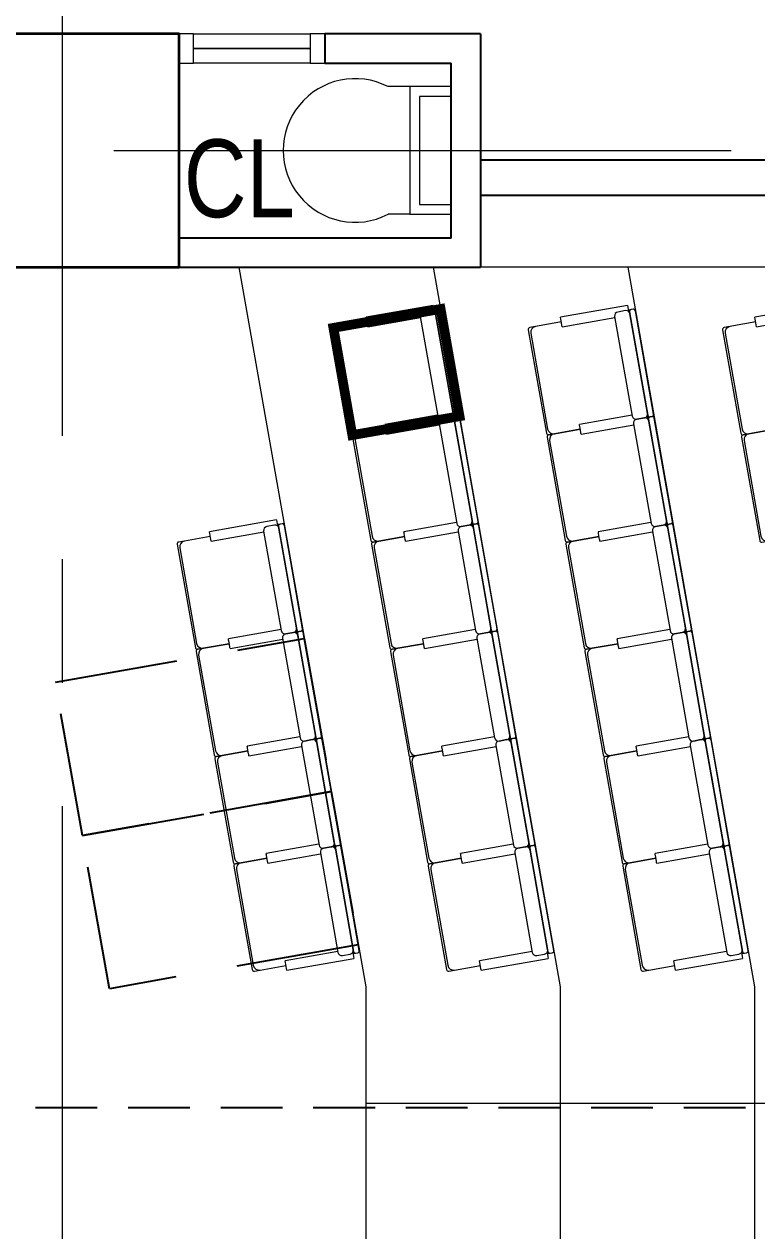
# Model space of a CAD drawing. Header units: millimetres. Extents: x 833576263 to 1668046980, y 817519639 to 1636103653.
# Drawn here: x 834004693 to 834008462, y 818074372 to 818080577 of the extents above; entities that cross this region are included whole.
import ezdxf

# ---------------------------------------------------------------- set-up
doc = ezdxf.new("R2010")
doc.units = ezdxf.units.MM
doc.header["$LTSCALE"] = 100
doc.header["$MEASUREMENT"] = 0
for name, pattern in [('C_DWG1002P00L0LGGBP$0$HIDDEN2', [4.7625, 3.175, -1.5875]), ('R_P_Grid$0$CENTER', [50.8, 31.75, -6.35, 6.35, -6.35]), ('R_P_LG$0$HIDDEN', [9.525, 6.35, -3.175]), ('R_P_LG$0$HIDDEN2', [4.7625, 3.175, -1.5875])]:
    doc.linetypes.add(name, pattern=pattern)
doc.layers.get('Defpoints').update_dxf_attribs({"color": 170})
doc.layers.add('C_DWG1002P00L0LGGBP$0$C_UNDERLINE OR FSI', color=7, linetype='Continuous', true_color=0xf56e7d)
for name, color, linetype, lineweight in [('R_P_Grid$0$RDA0251', 1, 'R_P_Grid$0$CENTER', 18), ('R_P_LG$0$RDA04011', 4, 'Continuous', 25), ('R_P_LG$0$RDA0624', 7, 'Continuous', 13), ('R_P_LG$0$RDA2202', 3, 'Continuous', 25), ('R_P_LG$0$RDA2301', 7, 'Continuous', 18), ('R_P_LG$0$RDA2461', 7, 'Continuous', 18), ('R_P_LG$0$RDA2804S', 2, 'Continuous', 35), ('R_P_LG$0$RDA3151', 1, 'Continuous', 18), ('R_P_LG$0$RDA7202', 1, 'Continuous', 13)]:
    doc.layers.add(name, color=color, linetype=linetype, lineweight=lineweight)
doc.layers.add('R_P_LG$0$D-MOE-REF', color=7, linetype='R_P_LG$0$HIDDEN2', true_color=0x9f7fff, plot=False)
doc.layers.add('X-REF', color=7, linetype='Continuous')
doc.styles.add('R_P_LG$0$Arial', font='arial.ttf', dxfattribs={"width": 0.8})

# ---------------------------------------------------------------- blocks, each defined once
blk = doc.blocks.new('R_P_Grid')
at = {"layer": 'R_P_Grid$0$RDA0251'}
for p, q in [((834004890, 818027660), (834004890, 818124763.4)), ((833964515, 818079926.7), (834072885.2, 818079926.7))]:
    blk.add_line(p, q, dxfattribs=at)
blk = doc.blocks.new('R_P_LG$0$P46A_FUNI_Lecture_seat - P46A_FUNI_Lecture_seat-V97-LG_F _5_000 Mpd_')
at = {"layer": 'R_P_LG$0$RDA7202'}
for p, q in [((-280, 270), (-280, 240)), ((270, 280), (-270, 280)), ((250, 270), (-250, 270)), ((280, 240), (280, 270)), ((-280, 240), (-280, 105)), ((280, 105), (280, 240)), ((-305, 105), (-305, -170)), ((-305, 105), (-303.7, 105)), ((-303.7, 105), (-302.1, 105)), ((-302.1, 105), (-300, 105)), ((-300, 105), (-295, 105)), ((-295, 105), (-265, 105)), ((-265, 105), (-262.4, 105)), ((-262.4, 105), (-260, 105)), ((-260, 105), (-257.9, 105)), ((-257.9, 105), (-255, 105)), ((-255, -170), (-255, 105)), ((255, 105), (255, -170)), ((255, 105), (257.9, 105)), ((257.9, 105), (260, 105)), ((260, 105), (262.4, 105)), ((262.4, 105), (265, 105)), ((265, 105), (295, 105)), ((295, 105), (297.6, 105)), ((297.6, 105), (300, 105)), ((300, 105), (302.1, 105)), ((302.1, 105), (303.7, 105)), ((303.7, 105), (305, 105)), ((305, -170), (305, 105)), ((260, -170), (-260, -170)), ((-273, -245), (-287, -245)), ((-280, -190), (-280, -230)), ((-280, -245), (-280, -260)), ((287, -245), (273, -245)), ((280, -230), (280, -190)), ((280, -260), (280, -245)), ((-280, -260), (-280, -270)), ((270, -250), (-270, -250)), ((-270, -280), (270, -280)), ((-260, -250), (260, -250)), ((280, -270), (280, -260))]:
    blk.add_line(p, q, dxfattribs=at)
for centre, start, end in [((-270, 270), 90, 180), ((270, 270), 0, 90), ((-270, -260), 90, 180), ((-270, -270), 180, 270), ((-270, -270), 180.00001, 270), ((270, -260), 0, 90), ((270, -270), 270, 0), ((270, -270), 285, 0)]:
    blk.add_arc(centre, 10, start, end, dxfattribs=at)
for centre, major_axis, start_param, end_param in [((-250, 240), (0, 30), 0, 1.570796), ((250, 240), (0, 30), 4.712389, 6.283185), ((-260, -190), (0, 20), 0, 1.570796), ((260, -190), (0, 20), 4.712389, 6.283185), ((-260, -230), (0, 20), 1.570796, 3.141593), ((-250, -240), (-2.5, 29.9), 1.655089, 1.953651), ((260, -230), (0, 20), 3.141593, 4.712389), ((250, -240), (6.6, 29.3), 4.490018, 4.766174)]:
    blk.add_ellipse(centre, major_axis=major_axis, ratio=1, start_param=start_param, end_param=end_param, dxfattribs=at)
blk = doc.blocks.new('R_P_LG$0$P46A_FUNI_Lecture_seat - P46A_FUNI_Lecture_seat-V98-LG_F _5_000 Mpd_')
at = {"layer": 'R_P_LG$0$RDA7202'}
for p, q in [((-280, 270), (-280, 240)), ((270, 280), (-270, 280)), ((250, 270), (-250, 270)), ((280, 240), (280, 270)), ((-280, 240), (-280, 105)), ((280, 105), (280, 240)), ((-305, 105), (-305, -170)), ((-305, 105), (-303.7, 105)), ((-303.7, 105), (-302.1, 105)), ((-302.1, 105), (-300, 105)), ((-300, 105), (-295, 105)), ((-295, 105), (-265, 105)), ((-265, 105), (-262.4, 105)), ((-262.4, 105), (-260, 105)), ((-260, 105), (-257.9, 105)), ((-257.9, 105), (-255, 105)), ((-255, -170), (-255, 105)), ((255, 105), (255, -170)), ((255, 105), (265, 105)), ((265, 105), (295, 105)), ((295, 105), (305, 105)), ((305, -245), (305, 105)), ((260, -170), (-260, -170)), ((-273, -245), (-287, -245)), ((-280, -190), (-280, -230)), ((-280, -245), (-280, -260)), ((295, -245), (273, -245)), ((280, -230), (280, -190)), ((280, -260), (280, -245)), ((305, -245), (295, -245)), ((-280, -260), (-280, -270)), ((270, -250), (-270, -250)), ((-270, -280), (270, -280)), ((-260, -250), (260, -250)), ((280, -270), (280, -260))]:
    blk.add_line(p, q, dxfattribs=at)
for centre, start, end in [((-270, 270), 90, 180), ((270, 270), 0, 90), ((-270, -260), 90, 180), ((-270, -270), 180, 270), ((-270, -270), 180.00001, 270), ((270, -260), 0, 90), ((270, -270), 270, 0), ((270, -270), 285, 0)]:
    blk.add_arc(centre, 10, start, end, dxfattribs=at)
for centre, major_axis, start_param, end_param in [((-250, 240), (0, 30), 0, 1.570796), ((250, 240), (0, 30), 4.712389, 6.283185), ((-260, -190), (0, 20), 0, 1.570796), ((260, -190), (0, 20), 4.712389, 6.283185), ((-260, -230), (0, 20), 1.570796, 3.141593), ((-250, -240), (-2.5, 29.9), 1.655089, 1.953651), ((260, -230), (0, 20), 3.141593, 4.712389), ((250, -240), (6.6, 29.3), 4.490018, 4.766174)]:
    blk.add_ellipse(centre, major_axis=major_axis, ratio=1, start_param=start_param, end_param=end_param, dxfattribs=at)
blk = doc.blocks.new('R_P_LG$0$P46A_FUNI_Lecture_seat - P46A_FUNI_Lecture_seat-3327715-LG_F _5_000 Mpd_')
at = {"layer": 'R_P_LG$0$RDA7202'}
for p, q in [((-280, 270), (-280, 240)), ((270, 280), (-270, 280)), ((250, 270), (-250, 270)), ((280, 240), (280, 270)), ((-280, 240), (-280, 105)), ((280, 105), (280, 240)), ((-305, 105), (-305, -245)), ((-305, 105), (-295, 105)), ((-295, 105), (-265, 105)), ((-265, 105), (-255, 105)), ((-255, -170), (-255, 105)), ((255, 105), (255, -170)), ((255, 105), (257.9, 105)), ((257.9, 105), (260, 105)), ((260, 105), (262.4, 105)), ((262.4, 105), (265, 105)), ((265, 105), (295, 105)), ((295, 105), (297.6, 105)), ((297.6, 105), (300, 105)), ((300, 105), (302.1, 105)), ((302.1, 105), (303.7, 105)), ((303.7, 105), (305, 105)), ((305, -170), (305, 105)), ((260, -170), (-260, -170)), ((-295, -245), (-305, -245)), ((-273, -245), (-295, -245)), ((-280, -190), (-280, -230)), ((-280, -245), (-280, -260)), ((287, -245), (273, -245)), ((280, -230), (280, -190)), ((280, -260), (280, -245)), ((-280, -260), (-280, -270)), ((270, -250), (-270, -250)), ((-270, -280), (270, -280)), ((-260, -250), (260, -250)), ((280, -270), (280, -260))]:
    blk.add_line(p, q, dxfattribs=at)
for centre, radius, start, end in [((-270, 270), 10, 90, 180), ((270, 270), 10, 0, 90), ((-250, -240), 30, 189.65926, 206.76557), ((-270, -260), 10, 90, 180), ((-270, -270), 10, 180, 270), ((-270, -270), 10, 180, 270), ((270, -260), 10, 0, 90), ((270, -270), 10, 270, 0), ((270, -270), 10, 285, 0)]:
    blk.add_arc(centre, radius, start, end, dxfattribs=at)
for centre, major_axis, start_param, end_param in [((-250, 240), (0, 30), 0, 1.570796), ((250, 240), (0, 30), 4.712389, 6.283185), ((-260, -190), (0, 20), 0, 1.570796), ((260, -190), (0, 20), 4.712389, 6.283185), ((-260, -230), (0, 20), 1.570796, 3.141593), ((260, -230), (0, 20), 3.141593, 4.712389), ((250, -240), (6.6, 29.3), 4.490018, 4.766174)]:
    blk.add_ellipse(centre, major_axis=major_axis, ratio=1, start_param=start_param, end_param=end_param, dxfattribs=at)
blk = doc.blocks.new('R_P_LG$0$P46A_FUNI_Lecture_seat - P46A_FUNI_Lecture_seat-V92-LG_F _5_000 Mpd_')
at = {"layer": 'R_P_LG$0$RDA7202'}
for p, q in [((-280, 270), (-280, 240)), ((270, 280), (-270, 280)), ((250, 270), (-250, 270)), ((280, 240), (280, 270)), ((-280, 240), (-280, 105)), ((280, 105), (280, 240)), ((-305, 105), (-305, -245)), ((-305, 105), (-295, 105)), ((-295, 105), (-265, 105)), ((-265, 105), (-255, 105)), ((-255, -170), (-255, 105)), ((255, 105), (255, -170)), ((255, 105), (257.9, 105)), ((257.9, 105), (260, 105)), ((260, 105), (262.4, 105)), ((262.4, 105), (265, 105)), ((265, 105), (295, 105)), ((295, 105), (297.6, 105)), ((297.6, 105), (302.1, 105)), ((302.1, 105), (303.7, 105)), ((303.7, 105), (305, 105)), ((305, -170), (305, 105)), ((260, -170), (-260, -170)), ((-295, -245), (-305, -245)), ((-273, -245), (-295, -245)), ((-280, -190), (-280, -230)), ((-280, -245), (-280, -260)), ((287, -245), (273, -245)), ((280, -230), (280, -190)), ((280, -260), (280, -245)), ((-280, -260), (-280, -270)), ((270, -250), (-270, -250)), ((-270, -280), (270, -280)), ((-260, -250), (260, -250)), ((280, -270), (280, -260))]:
    blk.add_line(p, q, dxfattribs=at)
for centre, radius, start, end in [((-270, 270), 10, 90, 180), ((270, 270), 10, 0, 90), ((-250, -240), 30, 189.65926, 206.76557), ((-270, -260), 10, 90, 180), ((-270, -270), 10, 180, 270), ((-270, -270), 10, 180, 270), ((270, -260), 10, 0, 90), ((270, -270), 10, 270, 0), ((270, -270), 10, 285, 0)]:
    blk.add_arc(centre, radius, start, end, dxfattribs=at)
for centre, major_axis, start_param, end_param in [((-250, 240), (0, 30), 0, 1.570796), ((250, 240), (0, 30), 4.712389, 6.283185), ((-260, -190), (0, 20), 0, 1.570796), ((260, -190), (0, 20), 4.712389, 6.283185), ((-260, -230), (0, 20), 1.570796, 3.141593), ((260, -230), (0, 20), 3.141593, 4.712389), ((250, -240), (6.6, 29.3), 4.490018, 4.766174)]:
    blk.add_ellipse(centre, major_axis=major_axis, ratio=1, start_param=start_param, end_param=end_param, dxfattribs=at)
blk = doc.blocks.new('R_P_LG$0$P46A_FUNI_Lecture_seat - P46A_FUNI_Lecture_seat-V101-LG_F _5_000 Mpd_')
at = {"layer": 'R_P_LG$0$RDA7202'}
for p, q in [((-280, 270), (-280, 240)), ((270, 280), (-270, 280)), ((250, 270), (-250, 270)), ((280, 240), (280, 270)), ((-280, 240), (-280, 105)), ((280, 105), (280, 240)), ((-305, 105), (-305, -170)), ((-305, 105), (-302.1, 105)), ((-302.1, 105), (-300, 105)), ((-300, 105), (-297.6, 105)), ((-297.6, 105), (-295, 105)), ((-295, 105), (-265, 105)), ((-265, 105), (-262.4, 105)), ((-262.4, 105), (-260, 105)), ((-260, 105), (-257.9, 105)), ((-257.9, 105), (-255, 105)), ((-255, -170), (-255, 105)), ((255, 105), (255, -170)), ((255, 105), (257.9, 105)), ((257.9, 105), (260, 105)), ((260, 105), (262.4, 105)), ((262.4, 105), (265, 105)), ((265, 105), (295, 105)), ((295, 105), (297.6, 105)), ((297.6, 105), (302.1, 105)), ((302.1, 105), (303.7, 105)), ((303.7, 105), (305, 105)), ((305, -170), (305, 105)), ((260, -170), (-260, -170)), ((-273, -245), (-287, -245)), ((-280, -190), (-280, -230)), ((-280, -245), (-280, -260)), ((287, -245), (273, -245)), ((280, -230), (280, -190)), ((280, -260), (280, -245)), ((-280, -260), (-280, -270)), ((270, -250), (-270, -250)), ((-270, -280), (270, -280)), ((-260, -250), (260, -250)), ((280, -270), (280, -260))]:
    blk.add_line(p, q, dxfattribs=at)
for centre, start, end in [((-270, 270), 90, 180), ((270, 270), 0, 90), ((-270, -260), 90, 180), ((-270, -270), 180, 270), ((-270, -270), 180.00001, 270), ((270, -260), 0, 90), ((270, -270), 270, 0), ((270, -270), 285, 0)]:
    blk.add_arc(centre, 10, start, end, dxfattribs=at)
for centre, major_axis, start_param, end_param in [((-250, 240), (0, 30), 0, 1.570796), ((250, 240), (0, 30), 4.712389, 6.283185), ((-260, -190), (0, 20), 0, 1.570796), ((260, -190), (0, 20), 4.712389, 6.283185), ((-260, -230), (0, 20), 1.570796, 3.141593), ((-250, -240), (-2.5, 29.9), 1.655089, 1.953651), ((260, -230), (0, 20), 3.141593, 4.712389), ((250, -240), (6.6, 29.3), 4.490018, 4.766174)]:
    blk.add_ellipse(centre, major_axis=major_axis, ratio=1, start_param=start_param, end_param=end_param, dxfattribs=at)
blk = doc.blocks.new('R_P_LG$0$P46A_FUNI_Lecture_seat - P46A_FUNI_Lecture_seat-V37-LG_F _5_000 Mpd_')
at = {"layer": 'R_P_LG$0$RDA7202'}
for p, q in [((-280, 270), (-280, 240)), ((270, 280), (-270, 280)), ((250, 270), (-250, 270)), ((280, 240), (280, 270)), ((-280, 240), (-280, 105)), ((280, 105), (280, 240)), ((-305, 105), (-305, -170)), ((-305, 105), (-302.1, 105)), ((-302.1, 105), (-300, 105)), ((-300, 105), (-297.6, 105)), ((-297.6, 105), (-295, 105)), ((-295, 105), (-265, 105)), ((-265, 105), (-262.4, 105)), ((-262.4, 105), (-260, 105)), ((-260, 105), (-257.9, 105)), ((-257.9, 105), (-255, 105)), ((-255, -170), (-255, 105)), ((255, 105), (255, -170)), ((255, 105), (265, 105)), ((265, 105), (295, 105)), ((295, 105), (305, 105)), ((305, -245), (305, 105)), ((260, -170), (-260, -170)), ((-273, -245), (-287, -245)), ((-280, -190), (-280, -230)), ((-280, -245), (-280, -260)), ((295, -245), (273, -245)), ((280, -230), (280, -190)), ((280, -260), (280, -245)), ((305, -245), (295, -245)), ((-280, -260), (-280, -270)), ((270, -250), (-270, -250)), ((-270, -280), (270, -280)), ((-260, -250), (260, -250)), ((280, -270), (280, -260))]:
    blk.add_line(p, q, dxfattribs=at)
for centre, start, end in [((-270, 270), 90, 180), ((270, 270), 0, 90), ((-270, -260), 90, 180), ((-270, -270), 180, 270), ((-270, -270), 180.00001, 270), ((270, -260), 0, 90), ((270, -270), 270, 0), ((270, -270), 285, 0)]:
    blk.add_arc(centre, 10, start, end, dxfattribs=at)
for centre, major_axis, start_param, end_param in [((-250, 240), (0, 30), 0, 1.570796), ((250, 240), (0, 30), 4.712389, 6.283185), ((-260, -190), (0, 20), 0, 1.570796), ((260, -190), (0, 20), 4.712389, 6.283185), ((-260, -230), (0, 20), 1.570796, 3.141593), ((-250, -240), (-2.5, 29.9), 1.655089, 1.953651), ((260, -230), (0, 20), 3.141593, 4.712389), ((250, -240), (6.6, 29.3), 4.490018, 4.766174)]:
    blk.add_ellipse(centre, major_axis=major_axis, ratio=1, start_param=start_param, end_param=end_param, dxfattribs=at)
blk = doc.blocks.new('R_P_LG$0$P46A_LADDER_Aluminum_w_Cage - Fixed Ladder With Cage _ Walk-Thru-1697452-LG_F _5_000 Mpd_')
at = {"layer": 'R_P_LG$0$RDA2461'}
for p, q in [((834014652.7, 818091604.9), (834014440, 818091604.9)), ((834014440, 818091604.9), (834014440, 818091554.9)), ((834014652.7, 818090948.5), (834014652.7, 818091604.9)), ((834014652.7, 818091604.9), (834014765, 818091604.9)), ((834014602.7, 818091554.9), (834014440, 818091554.9)), ((834014602.7, 818090998.5), (834014602.7, 818091554.9)), ((834014440, 818090998.5), (834014440, 818090948.5)), ((834014440, 818090998.5), (834014602.7, 818090998.5)), ((834014440, 818090948.5), (834014652.7, 818090948.5)), ((834014652.7, 818090948.5), (834014765, 818090948.5))]:
    blk.add_line(p, q, dxfattribs=at)
blk.add_arc((834014934.6, 818091276.7), 369.4, 242.67127, 117.32873, dxfattribs=at)
blk = doc.blocks.new('R_P_LG$0$P46A_FUNI_Lecture_seat - P46A_FUNI_Lecture_seat-V99-LG_F _5_000 Mpd_')
at = {"layer": 'R_P_LG$0$RDA7202'}
for p, q in [((-280, 270), (-280, 240)), ((270, 280), (-270, 280)), ((250, 270), (-250, 270)), ((280, 240), (280, 270)), ((-280, 240), (-280, 105)), ((280, 105), (280, 240)), ((-305, 105), (-305, -170)), ((-305, 105), (-303.7, 105)), ((-303.7, 105), (-302.1, 105)), ((-302.1, 105), (-300, 105)), ((-300, 105), (-295, 105)), ((-295, 105), (-265, 105)), ((-265, 105), (-262.4, 105)), ((-262.4, 105), (-260, 105)), ((-260, 105), (-257.9, 105)), ((-257.9, 105), (-255, 105)), ((-255, -170), (-255, 105)), ((255, 105), (255, -170)), ((255, 105), (257.9, 105)), ((257.9, 105), (260, 105)), ((260, 105), (262.4, 105)), ((262.4, 105), (265, 105)), ((265, 105), (295, 105)), ((295, 105), (297.6, 105)), ((297.6, 105), (300, 105)), ((300, 105), (302.1, 105)), ((302.1, 105), (303.7, 105)), ((303.7, 105), (305, 105)), ((305, -170), (305, 105)), ((260, -170), (-260, -170)), ((-273, -245), (-287, -245)), ((-280, -190), (-280, -230)), ((-280, -245), (-280, -260)), ((287, -245), (273, -245)), ((280, -230), (280, -190)), ((280, -259), (280, -245)), ((-280, -260), (-280, -270)), ((270, -250), (-270, -250)), ((-270, -280), (270, -280)), ((-260, -250), (260, -250)), ((280, -270), (280, -260))]:
    blk.add_line(p, q, dxfattribs=at)
for centre, start, end in [((-270, 270), 90, 180), ((270, 270), 0, 90), ((-270, -260), 90, 180), ((-270, -270), 180, 270), ((-270, -270), 180.00001, 270), ((270, -260), 0, 90), ((270, -270), 270, 0), ((270, -270), 285, 0)]:
    blk.add_arc(centre, 10, start, end, dxfattribs=at)
for centre, major_axis, start_param, end_param in [((-250, 240), (0, 30), 0, 1.570796), ((250, 240), (0, 30), 4.712389, 6.283185), ((-260, -190), (0, 20), 0, 1.570796), ((260, -190), (0, 20), 4.712389, 6.283185), ((-260, -230), (0, 20), 1.570796, 3.141593), ((-250, -240), (-2.5, 29.9), 1.655089, 1.953651), ((260, -230), (0, 20), 3.141593, 4.712389), ((250, -240), (6.6, 29.3), 4.490018, 4.766174)]:
    blk.add_ellipse(centre, major_axis=major_axis, ratio=1, start_param=start_param, end_param=end_param, dxfattribs=at)
blk = doc.blocks.new('R_P_LG$0$P46A_FUNI_Lecture_seat - P46A_FUNI_Lecture_seat-V100-LG_F _5_000 Mpd_')
at = {"layer": 'R_P_LG$0$RDA7202'}
for p, q in [((-280, 270), (-280, 240)), ((270, 280), (-270, 280)), ((250, 270), (-250, 270)), ((280, 240), (280, 270)), ((-280, 240), (-280, 105)), ((280, 105), (280, 240)), ((-305, 105), (-305, -170)), ((-305, 105), (-303.7, 105)), ((-303.7, 105), (-302.1, 105)), ((-302.1, 105), (-300, 105)), ((-300, 105), (-295, 105)), ((-295, 105), (-265, 105)), ((-265, 105), (-262.4, 105)), ((-262.4, 105), (-260, 105)), ((-260, 105), (-257.9, 105)), ((-257.9, 105), (-255, 105)), ((-255, -170), (-255, 105)), ((255, 105), (255, -170)), ((255, 105), (265, 105)), ((265, 105), (295, 105)), ((295, 105), (305, 105)), ((305, -245), (305, 105)), ((260, -170), (-260, -170)), ((-273, -245), (-287, -245)), ((-280, -190), (-280, -230)), ((-280, -245), (-280, -259)), ((295, -245), (273, -245)), ((280, -230), (280, -190)), ((280, -260), (280, -245)), ((305, -245), (295, -245)), ((-280, -260), (-280, -270)), ((270, -250), (-270, -250)), ((-270, -280), (270, -280)), ((-260, -250), (260, -250)), ((280, -270), (280, -260))]:
    blk.add_line(p, q, dxfattribs=at)
for centre, start, end in [((-270, 270), 90, 180), ((270, 270), 0, 90), ((-270, -260), 90, 180), ((-270, -270), 180, 270), ((-270, -270), 180.00001, 270), ((270, -260), 0, 90), ((270, -270), 270, 0), ((270, -270), 285, 0)]:
    blk.add_arc(centre, 10, start, end, dxfattribs=at)
for centre, major_axis, start_param, end_param in [((-250, 240), (0, 30), 0, 1.570796), ((250, 240), (0, 30), 4.712389, 6.283185), ((-260, -190), (0, 20), 0, 1.570796), ((260, -190), (0, 20), 4.712389, 6.283185), ((-260, -230), (0, 20), 1.570796, 3.141593), ((-250, -240), (-2.5, 29.9), 1.655089, 1.953651), ((260, -230), (0, 20), 3.141593, 4.712389), ((250, -240), (6.6, 29.3), 4.490018, 4.766174)]:
    blk.add_ellipse(centre, major_axis=major_axis, ratio=1, start_param=start_param, end_param=end_param, dxfattribs=at)
blk = doc.blocks.new('R_P_LG')
at = {"layer": 'R_P_LG$0$RDA0624', "lineweight": 18}
h = blk.add_hatch(dxfattribs=at)
h.set_pattern_fill('DOTS', color=4, scale=90, angle=45, style=0)
h.set_pattern_definition([(45, (0, 0), (-50.513940681, 151.541822043), [0, -142.875])])
edge = h.paths.add_edge_path()
edge.add_arc((834065390, 818020126.7), 13000, 75, 90)
edge.add_line((834065390, 818033126.7), (833989233.5977, 818033126.7))
edge.add_arc((833989233.5977, 818040126.7), 7000, 227.47847394, 269.99999999, ccw=False)
edge.add_line((833984502.5276, 818034967.5358), (833978583.9299, 818040395.0234))
edge.add_arc((833983315, 818045554.1877), 7000, 180, 227.47847394, ccw=False)
edge.add_line((833976315, 818045554.1877), (833976315, 818098726.7))
edge.add_arc((833983314.9761, 818098726.7099), 6999.9761, 115.841715, 180.00008101, ccw=False)
edge.add_line((833980263.7812, 818105026.7), (834002230.1033, 818105026.7))
edge.add_line((834002230.1033, 818105026.7), (834002230.4132, 818116699.7))
edge.add_line((834002230.4132, 818116699.7), (833958315, 818116699.7))
edge.add_line((833958315, 818116699.7), (833958315, 818110699.7))
edge.add_line((833958315, 818110699.7), (833963315, 818110699.7))
edge.add_arc((833963315, 818103699.7), 7000, 0, 90, ccw=False)
edge.add_line((833970315, 818103699.7), (833970315, 818045554.1877))
edge.add_arc((833983315, 818045554.1877), 13000, 180, 227.47847393)
edge.add_line((833974528.727, 818035972.8826), (833980447.3247, 818030545.395))
edge.add_arc((833989233.5977, 818040126.7), 13000, 227.47847393, 270)
edge.add_line((833989233.5977, 818027126.7), (834065245.1822, 818027126.7))
edge.add_arc((834065245.1822, 818019026.7), 8100, 75, 90, ccw=False)
edge.add_line((834067341.6165, 818026850.6992), (834090782.7579, 818020569.6643))
edge.add_arc((834094147.4055, 818033126.7), 13000, 255, 270)
edge.add_line((834094147.4055, 818020126.7), (834118759.2741, 818020126.7))
edge.add_arc((834118759.2741, 818033126.7), 13000, 270, 282.26165437)
edge.add_line((834121520.1679, 818020423.257), (834124956.9903, 818021170.1963))
edge.add_arc((834126677.2395, 818013254.9741), 8100, 20.44433993, 102.26165437, ccw=False)
edge.add_arc((834190761.1764, 818035930.696), 59878.7776, 183.670517332, 199.356395537, ccw=False)
edge.add_line((834131005.2286, 818032097.3284), (834127870.7181, 818029996.4247))
edge.add_line((834127870.7181, 818029996.4247), (834126362.9837, 818029715.8154))
edge.add_arc((834117071.8823, 818047426.7), 20000, 270, 297.68143099, ccw=False)
edge.add_line((834117071.8823, 818027426.7), (834089164.0869, 818027426.7))
edge.add_arc((834089164.0869, 818033426.7), 6000, 255.00000001, 270, ccw=False)
edge.add_line((834087611.1726, 818027631.1451), (834068754.6476, 818032683.7357))
at = {"layer": 'Defpoints', "color": 5, "linetype": 'R_P_LG$0$HIDDEN'}
for points in [[(834004853.8532, 818077192.4969), (834006134.1032, 818077418.2396), (834006273.0218, 818076630.3934), (834004992.7717, 818076404.6507)], [(834004992.7717, 818076404.6507), (834006273.0218, 818076630.3934), (834006411.9403, 818075842.5471), (834005131.6902, 818075616.8045)]]:
    blk.add_lwpolyline(points, close=True, dxfattribs=at)
at = {"layer": 'R_P_LG$0$D-MOE-REF'}
blk.add_lwpolyline([(834003323.1413, 818075006.8272), (834025840, 818075006.8272), (834029365.4264, 818076658.4019), (834029365.4264, 818080826.7), (834025665, 818081556.7), (834025365, 818081556.7)], dxfattribs=at)
at = {"layer": 'R_P_LG$0$RDA2202'}
for p, q in [((834007040, 818080526.7), (834006240, 818080526.7)), ((834006240, 818080526.7), (834006240, 818080376.7)), ((834007040, 818080526.7), (834007040, 818079326.7)), ((834006240, 818080376.7), (834006890, 818080376.7)), ((834006890, 818079476.7), (834006890, 818080376.7)), ((834014290, 818079876.7), (834007040, 818079876.7)), ((834007040, 818079696.7), (834014290, 818079696.7)), ((834006890, 818079476.7), (834005490, 818079476.7)), ((834005490, 818079326.7), (834007040, 818079326.7))]:
    blk.add_line(p, q, dxfattribs=at)
at = {"layer": 'R_P_LG$0$RDA2301'}
for p, q in [((834005797.5902, 818079326.7), (834006450, 818075626.7)), ((834006797.5902, 818079326.7), (834007450, 818075626.7)), ((834014290, 818079326.7), (834007040, 818079326.7)), ((834007797.5902, 818079326.7), (834008450, 818075626.7)), ((834006450, 818075626.7), (834006450, 818065676.7)), ((834007450, 818075626.7), (834007450, 818065676.7)), ((834008450, 818075626.7), (834008450, 818065676.7)), ((834021450, 818075026.7), (834006450, 818075026.7))]:
    blk.add_line(p, q, dxfattribs=at)
at = {"layer": 'R_P_LG$0$RDA2804S'}
blk.add_lwpolyline([(834004290, 818079326.7), (834005490, 818079326.7), (834005490, 818080526.7), (834004290, 818080526.7)], close=True, dxfattribs=at)
at = {"layer": 'R_P_LG$0$RDA3151'}
for points in [[(834005490, 818080376.7), (834005565, 818080376.7), (834005565, 818080526.7), (834005490, 818080526.7)], [(834005565, 818080451.7), (834005565, 818080526.7), (834006165, 818080526.7), (834006165, 818080451.7)], [(834006165, 818080376.7), (834006240, 818080376.7), (834006240, 818080526.7), (834006165, 818080526.7)], [(834005565, 818080376.7), (834005565, 818080451.7), (834006165, 818080451.7), (834006165, 818080376.7)]]:
    blk.add_lwpolyline(points, close=True, dxfattribs=at)
at = {"layer": 'R_P_LG$0$RDA2461', "rotation": 180}
blk.add_blockref('R_P_LG$0$P46A_LADDER_Aluminum_w_Cage - Fixed Ladder With Cage _ Walk-Thru-1697452-LG_F _5_000 Mpd_', (1668021330, 1636171203.7398), dxfattribs=at)
at = {"layer": 'R_P_LG$0$RDA7202', "rotation": 99.99999998753445}
for name, p in [('R_P_LG$0$P46A_FUNI_Lecture_seat - P46A_FUNI_Lecture_seat-V100-LG_F _5_000 Mpd_', (834006608.3037, 818078787.7412)), ('R_P_LG$0$P46A_FUNI_Lecture_seat - P46A_FUNI_Lecture_seat-V98-LG_F _5_000 Mpd_', (834007608.3037, 818078787.7412)), ('R_P_LG$0$P46A_FUNI_Lecture_seat - P46A_FUNI_Lecture_seat-V98-LG_F _5_000 Mpd_', (834008608.3037, 818078787.7412)), ('R_P_LG$0$P46A_FUNI_Lecture_seat - P46A_FUNI_Lecture_seat-V99-LG_F _5_000 Mpd_', (834006705.5467, 818078236.2489)), ('R_P_LG$0$P46A_FUNI_Lecture_seat - P46A_FUNI_Lecture_seat-V97-LG_F _5_000 Mpd_', (834007705.5467, 818078236.2489)), ('R_P_LG$0$P46A_FUNI_Lecture_seat - P46A_FUNI_Lecture_seat-V97-LG_F _5_000 Mpd_', (834008705.5467, 818078236.2489)), ('R_P_LG$0$P46A_FUNI_Lecture_seat - P46A_FUNI_Lecture_seat-V37-LG_F _5_000 Mpd_', (834005802.7896, 818077684.7565)), ('R_P_LG$0$P46A_FUNI_Lecture_seat - P46A_FUNI_Lecture_seat-V97-LG_F _5_000 Mpd_', (834006802.7896, 818077684.7565)), ('R_P_LG$0$P46A_FUNI_Lecture_seat - P46A_FUNI_Lecture_seat-V97-LG_F _5_000 Mpd_', (834007802.7896, 818077684.7565)), ('R_P_LG$0$P46A_FUNI_Lecture_seat - P46A_FUNI_Lecture_seat-V101-LG_F _5_000 Mpd_', (834005900.0326, 818077133.2642)), ('R_P_LG$0$P46A_FUNI_Lecture_seat - P46A_FUNI_Lecture_seat-V97-LG_F _5_000 Mpd_', (834006900.0326, 818077133.2642)), ('R_P_LG$0$P46A_FUNI_Lecture_seat - P46A_FUNI_Lecture_seat-V97-LG_F _5_000 Mpd_', (834007900.0326, 818077133.2642)), ('R_P_LG$0$P46A_FUNI_Lecture_seat - P46A_FUNI_Lecture_seat-V101-LG_F _5_000 Mpd_', (834005997.2756, 818076581.7719)), ('R_P_LG$0$P46A_FUNI_Lecture_seat - P46A_FUNI_Lecture_seat-V97-LG_F _5_000 Mpd_', (834006997.2756, 818076581.7719)), ('R_P_LG$0$P46A_FUNI_Lecture_seat - P46A_FUNI_Lecture_seat-V97-LG_F _5_000 Mpd_', (834007997.2756, 818076581.7719)), ('R_P_LG$0$P46A_FUNI_Lecture_seat - P46A_FUNI_Lecture_seat-V92-LG_F _5_000 Mpd_', (834006094.5186, 818076030.2795)), ('R_P_LG$0$P46A_FUNI_Lecture_seat - P46A_FUNI_Lecture_seat-3327715-LG_F _5_000 Mpd_', (834007094.5186, 818076030.2795)), ('R_P_LG$0$P46A_FUNI_Lecture_seat - P46A_FUNI_Lecture_seat-3327715-LG_F _5_000 Mpd_', (834008094.5186, 818076030.2795))]:
    blk.add_blockref(name, p, dxfattribs=at)
at = {"layer": 'R_P_LG$0$RDA04011', "style": 'R_P_LG$0$Arial', "width": 0.8}
blk.add_text('CL', height=400, dxfattribs=at).set_placement((834005514.2201, 818079583.9239))
blk = doc.blocks.new('C_DWG1002P00L0LGGBP')
at = {"layer": 'C_DWG1002P00L0LGGBP$0$C_UNDERLINE OR FSI', "linetype": 'C_DWG1002P00L0LGGBP$0$HIDDEN2', "const_width": 50}
blk.add_lwpolyline([(834006381.2, 818078463.4), (834006932.7, 818078560.6), (834006835.4, 818079112.1), (834006283.9, 818079014.9)], close=True, dxfattribs=at)

msp = doc.modelspace()

# ---------------------------------------------------------------- block references
at = {"layer": 'X-REF'}
for name in ['R_P_LG', 'R_P_Grid', 'C_DWG1002P00L0LGGBP']:
    msp.add_blockref(name, (0, 0), dxfattribs=at)

doc.saveas('drawing.dxf')
